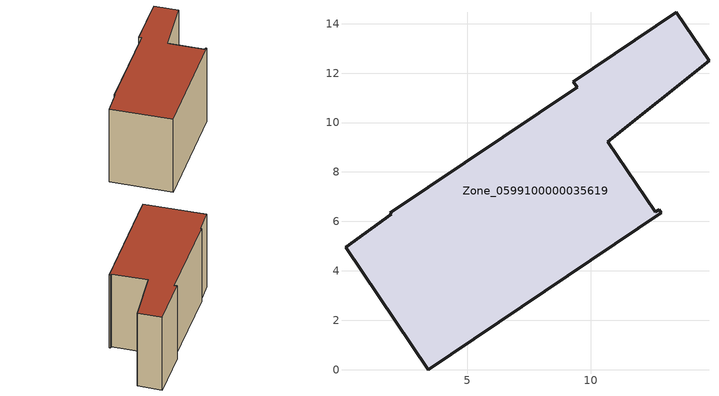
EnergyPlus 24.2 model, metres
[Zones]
Zone_0599100000035619
 floor ground (C_G): 12.61,6.38 12.76,6.48 12.85,6.35 3.43,0 0.07,4.96 1.92,6.29 1.89,6.34 9.44,11.42 9.28,11.65 13.46,14.46 14.78,12.51 10.68,9.23 z0
 wall outside (C_F): 14.78,12.51 13.46,14.46 9.28,11.65 9.44,11.42 1.89,6.34 1.92,6.29 0.07,4.96 3.43,0 12.85,6.35 12.76,6.48 12.61,6.38 10.68,9.23 14.78,12.51 z0:8.04
 roof outside (C_R): 1.92,6.29 0.07,4.96 3.43,0 12.85,6.35 12.76,6.48 12.61,6.38 10.68,9.23 14.78,12.51 13.46,14.46 9.28,11.65 9.44,11.42 1.89,6.34 z8.04
[BUILDING]
Pand.0599100000035619: North Axis=0; Terrain=City; Loads Convergence Tolerance Value=0.04; Temperature Convergence Tolerance Value=0.4; Solar Distribution=FullExterior; Maximum Number of Warmup Days=25; Minimum Number of Warmup Days=1
[Site:Location]
Rotterdam.The.Hague.AP_ZH_NLD Design_Conditions: Latitude=51.96; Longitude=4.45; Time Zone=1; Elevation=-4.5
[SITE:GROUNDTEMPERATURE:BUILDINGSURFACE]
18, 18, 18, 18, 18, 18, 18, 18, 18, 18, 18, 18
[MATERIAL] Thermal Absorptance=0.9; Solar Absorptance=0.7; Visible Absorptance=0.7
Name | Roughness | Thickness | Conductivity | Density | Specific Heat
G.TI.1975-1991 | MediumSmooth | 0.15 | 0.288461 | 540 | 1210
F.TI.1975-1991 | Rough | 0.3 | 0.230769 | 1920 | 840
R.TI.1975-1991 | MediumRough | 0.2 | 0.153846 | 1500 | 1000
[CONSTRUCTION]
C_G: G.TI.1975-1991
C_F: F.TI.1975-1991
C_R: R.TI.1975-1991
[ZONE]
Zone_0599100000035619: Type=1; Multiplier=1; Ceiling Height=Autocalculate; Volume=Autocalculate; Floor Area=autocalculate; Part of Total Floor Area=Yes
[ZONEINFILTRATION:DESIGNFLOWRATE]
Infil_Zone_0599100000035619: Zone or ZoneList or Space or SpaceList=Zone_0599100000035619; Schedule=AlwaysOn; Design Flow Rate Calculation Method=Flow/Area; Flow Rate per Floor Area=0.003; Constant Term Coefficient=1; Temperature Term Coefficient=0; Velocity Term Coefficient=0; Velocity Squared Term Coefficient=0
[HVACTEMPLATE:ZONE:IDEALLOADSAIRSYSTEM]
Zone_0599100000035619: Maximum Heating Supply Air Temperature=50; Minimum Cooling Supply Air Temperature=13; Maximum Heating Supply Air Humidity Ratio=0.0156; Minimum Cooling Supply Air Humidity Ratio=0.0077; Heating Limit=NoLimit; Cooling Limit=NoLimit; Dehumidification Control Type=ConstantSensibleHeatRatio; Cooling Sensible Heat Ratio=0.7; Dehumidification Setpoint=60; Humidification Control Type=None; Humidification Setpoint=30; Outdoor Air Method=None; Outdoor Air Flow Rate per Person=0.00944; Outdoor Air Flow Rate per Zone Floor Area=0; Outdoor Air Flow Rate per Zone=0; Demand Controlled Ventilation Type=None; Outdoor Air Economizer Type=NoEconomizer; Heat Recovery Type=None; Sensible Heat Recovery Effectiveness=0.7; Latent Heat Recovery Effectiveness=0.65
[ZONECONTROL:THERMOSTAT]
ThermostatControl_Zone_0599100000035619: Zone or ZoneList=Zone_0599100000035619; Control Type Schedule=DualSetpointControlType; Control 1=Thermostat_Zone_0599100000035619; Temperature Difference Between Cutout And Setpoint=0
[THERMOSTATSETPOINT:DUALSETPOINT]
Thermostat_Zone_0599100000035619: Heating Setpoint Temperature Schedule=HeatingSetpoint_Zone_0599100000035619; Cooling Setpoint Temperature Schedule=CoolingSetpoint_Zone_0599100000035619
[SCHEDULE:COMPACT]
HeatingSetpoint_Zone_0599100000035619: Through: 12/31, For: AllDays, Until: 24:00, 21
CoolingSetpoint_Zone_0599100000035619: Through: 12/31, For: AllDays, Until: 24:00, 24
DualSetpointControlType: Through: 12/31, For: AllDays, Until: 24:00, 4
AlwaysOn: Through: 12/31, For: AllDays, Until: 24:00, 1
